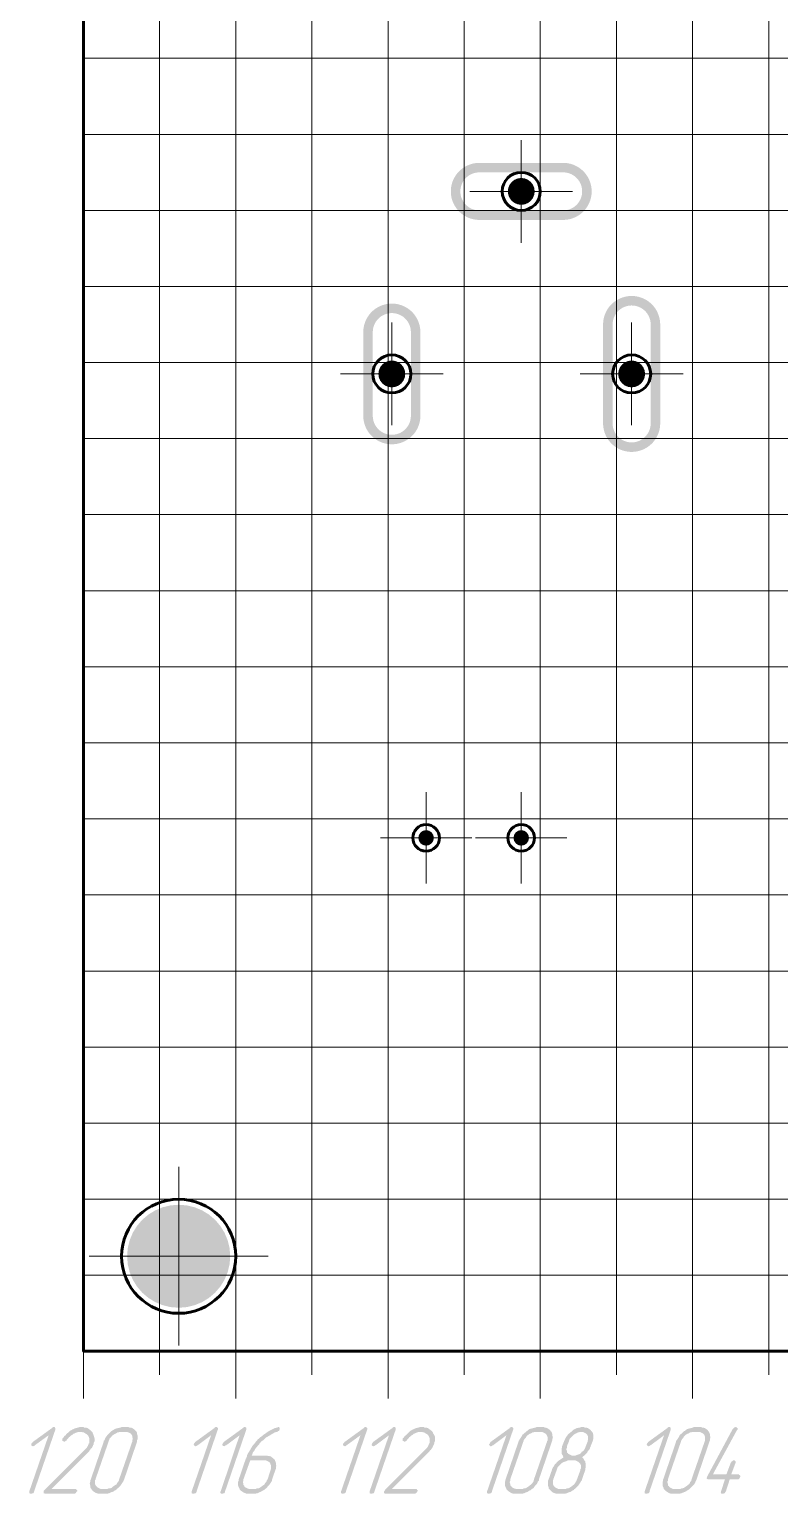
# Model space of a CAD drawing. Extents: x 260 to 1101, y 70 to 664.
# Drawn here: x 767.3 to 806.7, y 394.7 to 471.7 of the extents above; entities that cross this region are included whole.
import ezdxf

# ---------------------------------------------------------------- set-up
doc = ezdxf.new("R2010")
doc.units = 0
doc.header["$MEASUREMENT"] = 0
doc.layers.add('PDF _Геометрия', color=7, linetype='CONTINUOUS')
doc.layers.add('PDF _Сплошная заливка', color=7, linetype='CONTINUOUS')

msp = doc.modelspace()

# ---------------------------------------------------------------- hatches: boundary and pattern name
at = {"layer": 'PDF _Сплошная заливка', "transparency": 33554559}
for points in [[(790.96, 464.651), (790.882, 464.649), (790.803, 464.643), (790.725, 464.632), (790.648, 464.618), (790.572, 464.6), (790.496, 464.577), (790.422, 464.551), (790.35, 464.521), (790.279, 464.487), (790.21, 464.45), (790.143, 464.409), (790.078, 464.364), (790.016, 464.316), (789.956, 464.265), (789.899, 464.211), (789.845, 464.154), (789.794, 464.095), (789.746, 464.032), (789.702, 463.968), (789.661, 463.901), (789.623, 463.832), (789.59, 463.761), (789.559, 463.688), (789.533, 463.614), (789.511, 463.539), (789.492, 463.463), (789.478, 463.385), (789.468, 463.308), (789.462, 463.229), (789.46, 463.151), (789.462, 463.072), (789.468, 462.994), (789.478, 462.916), (789.492, 462.839), (789.511, 462.762), (789.533, 462.687), (789.559, 462.613), (789.59, 462.541), (789.623, 462.47), (789.661, 462.401), (789.702, 462.334), (789.746, 462.269), (789.794, 462.207), (789.845, 462.147), (789.899, 462.09), (789.956, 462.036), (790.016, 461.985), (790.078, 461.937), (790.143, 461.893), (790.21, 461.852), (790.279, 461.814), (790.35, 461.78), (790.422, 461.75), (790.496, 461.724), (790.572, 461.702), (790.648, 461.683), (790.725, 461.669), (790.803, 461.659), (790.882, 461.653), (790.96, 461.651), (793.16, 461.651), (793.16, 462.151), (790.96, 462.151), (790.908, 462.152), (790.855, 462.156), (790.804, 462.163), (790.752, 462.173), (790.701, 462.185), (790.651, 462.2), (790.602, 462.217), (790.553, 462.237), (790.506, 462.26), (790.46, 462.285), (790.415, 462.312), (790.372, 462.342), (790.331, 462.374), (790.291, 462.408), (790.253, 462.444), (790.217, 462.481), (790.183, 462.521), (790.151, 462.563), (790.121, 462.606), (790.094, 462.651), (790.069, 462.697), (790.046, 462.744), (790.026, 462.792), (790.009, 462.842), (789.994, 462.892), (789.982, 462.943), (789.972, 462.994), (789.965, 463.046), (789.961, 463.098), (789.96, 463.151), (789.961, 463.203), (789.965, 463.255), (789.972, 463.307), (789.982, 463.359), (789.994, 463.41), (790.009, 463.46), (790.026, 463.509), (790.046, 463.557), (790.069, 463.605), (790.094, 463.651), (790.121, 463.695), (790.151, 463.739), (790.183, 463.78), (790.217, 463.82), (790.253, 463.858), (790.291, 463.894), (790.331, 463.928), (790.372, 463.96), (790.415, 463.989), (790.46, 464.017), (790.506, 464.042), (790.553, 464.064), (790.602, 464.084), (790.651, 464.102), (790.701, 464.117), (790.752, 464.129), (790.804, 464.138), (790.855, 464.145), (790.908, 464.149), (790.96, 464.151), (793.16, 464.151), (793.16, 464.651)], [(796.859, 463.229), (796.853, 463.308), (796.843, 463.385), (796.828, 463.463), (796.81, 463.539), (796.788, 463.614), (796.761, 463.688), (796.731, 463.761), (796.698, 463.832), (796.66, 463.901), (796.619, 463.968), (796.575, 464.032), (796.527, 464.095), (796.476, 464.154), (796.422, 464.211), (796.365, 464.265), (796.305, 464.316), (796.243, 464.364), (796.178, 464.409), (796.111, 464.45), (796.042, 464.487), (795.971, 464.521), (795.898, 464.551), (795.825, 464.577), (795.749, 464.6), (795.673, 464.618), (795.596, 464.632), (795.518, 464.643), (795.439, 464.649), (795.361, 464.651), (793.16, 464.651), (793.16, 464.151), (795.361, 464.151), (795.413, 464.149), (795.465, 464.145), (795.517, 464.138), (795.569, 464.129), (795.62, 464.117), (795.67, 464.102), (795.719, 464.084), (795.768, 464.064), (795.815, 464.042), (795.861, 464.017), (795.906, 463.989), (795.949, 463.96), (795.99, 463.928), (796.03, 463.894), (796.068, 463.858), (796.104, 463.82), (796.138, 463.78), (796.17, 463.739), (796.2, 463.695), (796.227, 463.651), (796.252, 463.605), (796.274, 463.557), (796.295, 463.509), (796.312, 463.46), (796.327, 463.41), (796.339, 463.359), (796.349, 463.307), (796.355, 463.255), (796.36, 463.203), (796.361, 463.151), (796.36, 463.098), (796.355, 463.046), (796.349, 462.994), (796.339, 462.943), (796.327, 462.892), (796.312, 462.842), (796.295, 462.792), (796.274, 462.744), (796.252, 462.697), (796.227, 462.651), (796.2, 462.606), (796.17, 462.563), (796.138, 462.521), (796.104, 462.481), (796.068, 462.444), (796.03, 462.408), (795.99, 462.374), (795.949, 462.342), (795.906, 462.312), (795.861, 462.285), (795.815, 462.26), (795.768, 462.237), (795.719, 462.217), (795.67, 462.2), (795.62, 462.185), (795.569, 462.173), (795.517, 462.163), (795.465, 462.156), (795.413, 462.152), (795.361, 462.151), (793.16, 462.151), (793.16, 461.651), (795.361, 461.651), (795.439, 461.653), (795.518, 461.659), (795.596, 461.669), (795.673, 461.683), (795.749, 461.702), (795.825, 461.724), (795.898, 461.75), (795.971, 461.78), (796.042, 461.814), (796.111, 461.852), (796.178, 461.893), (796.243, 461.937), (796.305, 461.985), (796.365, 462.036), (796.422, 462.09), (796.476, 462.147), (796.527, 462.207), (796.575, 462.269), (796.619, 462.334), (796.66, 462.401), (796.698, 462.47), (796.731, 462.541), (796.761, 462.613), (796.788, 462.687), (796.81, 462.762), (796.828, 462.839), (796.843, 462.916), (796.853, 462.994), (796.859, 463.072), (796.861, 463.151)], [(793.16, 463.151), (793.16, 462.445), (793.343, 462.469), (793.513, 462.539), (793.66, 462.651), (793.772, 462.798), (793.842, 462.968), (793.867, 463.151)], [(800.46, 456.229), (800.454, 456.308), (800.443, 456.386), (800.429, 456.463), (800.411, 456.539), (800.388, 456.614), (800.362, 456.688), (800.332, 456.761), (800.298, 456.832), (800.261, 456.901), (800.22, 456.968), (800.175, 457.032), (800.127, 457.095), (800.077, 457.154), (800.022, 457.212), (799.965, 457.265), (799.906, 457.316), (799.843, 457.364), (799.779, 457.409), (799.712, 457.45), (799.643, 457.487), (799.572, 457.521), (799.499, 457.551), (799.425, 457.577), (799.35, 457.6), (799.274, 457.618), (799.196, 457.632), (799.118, 457.643), (799.04, 457.649), (798.961, 457.651), (798.883, 457.649), (798.805, 457.643), (798.727, 457.632), (798.65, 457.618), (798.573, 457.6), (798.498, 457.577), (798.424, 457.551), (798.351, 457.521), (798.28, 457.487), (798.211, 457.45), (798.144, 457.409), (798.08, 457.364), (798.017, 457.316), (797.958, 457.265), (797.901, 457.212), (797.847, 457.154), (797.795, 457.095), (797.748, 457.032), (797.703, 456.968), (797.662, 456.901), (797.625, 456.832), (797.591, 456.761), (797.561, 456.688), (797.535, 456.614), (797.512, 456.539), (797.494, 456.463), (797.48, 456.386), (797.47, 456.308), (797.463, 456.229), (797.461, 456.151), (797.461, 453.551), (797.961, 453.551), (797.961, 456.151), (797.963, 456.203), (797.967, 456.255), (797.974, 456.307), (797.983, 456.359), (797.995, 456.41), (798.01, 456.46), (798.028, 456.509), (798.048, 456.557), (798.07, 456.605), (798.095, 456.651), (798.123, 456.695), (798.152, 456.739), (798.184, 456.78), (798.218, 456.82), (798.254, 456.858), (798.292, 456.894), (798.332, 456.928), (798.374, 456.96), (798.417, 456.99), (798.461, 457.017), (798.508, 457.042), (798.555, 457.064), (798.603, 457.084), (798.652, 457.102), (798.703, 457.117), (798.753, 457.129), (798.805, 457.138), (798.857, 457.145), (798.909, 457.149), (798.961, 457.151), (799.014, 457.149), (799.066, 457.145), (799.118, 457.138), (799.17, 457.129), (799.22, 457.117), (799.271, 457.102), (799.32, 457.084), (799.368, 457.064), (799.416, 457.042), (799.461, 457.017), (799.506, 456.99), (799.549, 456.96), (799.591, 456.928), (799.631, 456.894), (799.669, 456.858), (799.705, 456.82), (799.739, 456.78), (799.771, 456.739), (799.8, 456.695), (799.828, 456.651), (799.853, 456.605), (799.875, 456.557), (799.895, 456.509), (799.913, 456.46), (799.928, 456.41), (799.94, 456.359), (799.949, 456.307), (799.956, 456.255), (799.96, 456.203), (799.962, 456.151), (799.962, 453.551), (800.462, 453.551), (800.462, 456.151)], [(787.857, 455.829), (787.851, 455.908), (787.841, 455.985), (787.827, 456.063), (787.808, 456.139), (787.786, 456.214), (787.76, 456.288), (787.73, 456.361), (787.696, 456.432), (787.659, 456.501), (787.617, 456.568), (787.573, 456.632), (787.525, 456.695), (787.474, 456.754), (787.42, 456.812), (787.363, 456.866), (787.303, 456.916), (787.241, 456.964), (787.176, 457.009), (787.109, 457.05), (787.04, 457.087), (786.97, 457.121), (786.897, 457.151), (786.823, 457.177), (786.747, 457.2), (786.671, 457.218), (786.594, 457.232), (786.516, 457.243), (786.438, 457.249), (786.359, 457.251), (786.281, 457.249), (786.202, 457.243), (786.125, 457.232), (786.047, 457.218), (785.971, 457.2), (785.896, 457.177), (785.821, 457.151), (785.749, 457.121), (785.678, 457.087), (785.609, 457.05), (785.542, 457.009), (785.477, 456.964), (785.415, 456.916), (785.355, 456.866), (785.298, 456.812), (785.244, 456.754), (785.193, 456.695), (785.145, 456.632), (785.101, 456.568), (785.06, 456.501), (785.022, 456.432), (784.989, 456.361), (784.958, 456.288), (784.932, 456.214), (784.91, 456.139), (784.892, 456.063), (784.877, 455.985), (784.867, 455.908), (784.861, 455.829), (784.859, 455.751), (784.859, 453.551), (785.359, 453.551), (785.359, 455.751), (785.36, 455.803), (785.364, 455.855), (785.371, 455.907), (785.381, 455.959), (785.393, 456.01), (785.408, 456.06), (785.425, 456.109), (785.445, 456.157), (785.468, 456.205), (785.493, 456.251), (785.52, 456.295), (785.55, 456.339), (785.582, 456.38), (785.616, 456.42), (785.652, 456.458), (785.69, 456.494), (785.73, 456.528), (785.771, 456.56), (785.814, 456.59), (785.859, 456.617), (785.905, 456.642), (785.952, 456.664), (786.001, 456.684), (786.05, 456.702), (786.1, 456.717), (786.151, 456.729), (786.203, 456.738), (786.255, 456.745), (786.307, 456.749), (786.359, 456.751), (786.412, 456.749), (786.464, 456.745), (786.516, 456.738), (786.567, 456.729), (786.618, 456.717), (786.668, 456.702), (786.718, 456.684), (786.766, 456.664), (786.813, 456.642), (786.859, 456.617), (786.904, 456.59), (786.947, 456.56), (786.989, 456.528), (787.028, 456.494), (787.066, 456.458), (787.102, 456.42), (787.136, 456.38), (787.168, 456.339), (787.198, 456.295), (787.225, 456.251), (787.25, 456.205), (787.273, 456.157), (787.293, 456.109), (787.31, 456.06), (787.325, 456.01), (787.338, 455.959), (787.347, 455.907), (787.354, 455.855), (787.358, 455.803), (787.359, 455.751), (787.359, 453.551), (787.859, 453.551), (787.859, 455.751)], [(787.359, 453.551), (787.359, 451.351), (787.358, 451.298), (787.354, 451.246), (787.347, 451.194), (787.338, 451.143), (787.325, 451.092), (787.31, 451.042), (787.293, 450.992), (787.273, 450.944), (787.25, 450.897), (787.225, 450.851), (787.198, 450.806), (787.168, 450.763), (787.136, 450.721), (787.102, 450.682), (787.066, 450.644), (787.028, 450.608), (786.989, 450.573), (786.947, 450.542), (786.904, 450.512), (786.859, 450.485), (786.813, 450.46), (786.766, 450.437), (786.718, 450.417), (786.668, 450.4), (786.618, 450.385), (786.567, 450.373), (786.516, 450.363), (786.464, 450.356), (786.412, 450.352), (786.359, 450.351), (786.307, 450.352), (786.255, 450.356), (786.203, 450.363), (786.151, 450.373), (786.1, 450.385), (786.05, 450.4), (786.001, 450.417), (785.952, 450.437), (785.905, 450.46), (785.859, 450.485), (785.814, 450.512), (785.771, 450.542), (785.73, 450.573), (785.69, 450.608), (785.652, 450.644), (785.616, 450.682), (785.582, 450.721), (785.55, 450.763), (785.52, 450.806), (785.493, 450.851), (785.468, 450.897), (785.445, 450.944), (785.425, 450.992), (785.408, 451.042), (785.393, 451.092), (785.381, 451.143), (785.371, 451.194), (785.364, 451.246), (785.36, 451.298), (785.359, 451.351), (785.359, 453.551), (784.859, 453.551), (784.859, 451.351), (784.861, 451.272), (784.867, 451.194), (784.877, 451.116), (784.892, 451.039), (784.91, 450.963), (784.932, 450.887), (784.958, 450.813), (784.989, 450.741), (785.022, 450.67), (785.06, 450.601), (785.101, 450.534), (785.145, 450.469), (785.193, 450.407), (785.244, 450.347), (785.298, 450.29), (785.355, 450.236), (785.415, 450.185), (785.477, 450.137), (785.542, 450.093), (785.609, 450.052), (785.678, 450.014), (785.749, 449.98), (785.821, 449.95), (785.896, 449.924), (785.971, 449.902), (786.047, 449.884), (786.125, 449.869), (786.202, 449.859), (786.281, 449.853), (786.359, 449.851), (786.438, 449.853), (786.516, 449.859), (786.594, 449.869), (786.671, 449.884), (786.747, 449.902), (786.823, 449.924), (786.897, 449.95), (786.97, 449.98), (787.04, 450.014), (787.109, 450.052), (787.176, 450.093), (787.241, 450.137), (787.303, 450.185), (787.363, 450.236), (787.42, 450.29), (787.474, 450.347), (787.525, 450.407), (787.573, 450.469), (787.617, 450.534), (787.659, 450.601), (787.696, 450.67), (787.73, 450.741), (787.76, 450.813), (787.786, 450.887), (787.808, 450.963), (787.827, 451.039), (787.841, 451.116), (787.851, 451.194), (787.857, 451.272), (787.859, 451.351), (787.859, 453.551)], [(786.359, 453.551), (786.359, 452.845), (786.542, 452.869), (786.712, 452.939), (786.858, 453.052), (786.971, 453.198), (787.041, 453.368), (787.065, 453.551)], [(799.962, 453.551), (799.962, 450.951), (799.96, 450.898), (799.956, 450.846), (799.949, 450.794), (799.94, 450.743), (799.928, 450.692), (799.913, 450.642), (799.895, 450.592), (799.875, 450.544), (799.853, 450.497), (799.828, 450.451), (799.8, 450.406), (799.771, 450.363), (799.739, 450.322), (799.705, 450.282), (799.669, 450.244), (799.631, 450.208), (799.591, 450.174), (799.549, 450.142), (799.506, 450.112), (799.461, 450.085), (799.416, 450.06), (799.368, 450.037), (799.32, 450.017), (799.271, 450), (799.22, 449.985), (799.17, 449.973), (799.118, 449.963), (799.066, 449.956), (799.014, 449.952), (798.961, 449.951), (798.909, 449.952), (798.857, 449.956), (798.805, 449.963), (798.753, 449.973), (798.703, 449.985), (798.652, 450), (798.603, 450.017), (798.555, 450.037), (798.508, 450.06), (798.461, 450.085), (798.417, 450.112), (798.374, 450.142), (798.332, 450.174), (798.292, 450.208), (798.254, 450.244), (798.218, 450.282), (798.184, 450.322), (798.152, 450.363), (798.123, 450.406), (798.095, 450.451), (798.07, 450.497), (798.048, 450.544), (798.028, 450.592), (798.01, 450.642), (797.995, 450.692), (797.983, 450.743), (797.974, 450.794), (797.967, 450.846), (797.963, 450.898), (797.961, 450.951), (797.961, 453.551), (797.461, 453.551), (797.461, 450.951), (797.463, 450.872), (797.47, 450.794), (797.48, 450.716), (797.494, 450.639), (797.512, 450.563), (797.535, 450.487), (797.561, 450.413), (797.591, 450.341), (797.625, 450.27), (797.662, 450.201), (797.703, 450.134), (797.748, 450.069), (797.795, 450.007), (797.847, 449.947), (797.901, 449.89), (797.958, 449.836), (798.017, 449.785), (798.08, 449.737), (798.144, 449.693), (798.211, 449.652), (798.28, 449.614), (798.351, 449.58), (798.424, 449.55), (798.498, 449.524), (798.573, 449.502), (798.65, 449.484), (798.727, 449.469), (798.805, 449.459), (798.883, 449.453), (798.961, 449.451), (799.04, 449.453), (799.118, 449.459), (799.196, 449.469), (799.274, 449.484), (799.35, 449.502), (799.425, 449.524), (799.499, 449.55), (799.572, 449.58), (799.643, 449.614), (799.712, 449.652), (799.779, 449.693), (799.843, 449.737), (799.906, 449.785), (799.965, 449.836), (800.022, 449.89), (800.077, 449.947), (800.127, 450.007), (800.175, 450.069), (800.22, 450.134), (800.261, 450.201), (800.298, 450.27), (800.332, 450.341), (800.362, 450.413), (800.388, 450.487), (800.411, 450.563), (800.429, 450.639), (800.443, 450.716), (800.454, 450.794), (800.46, 450.872), (800.462, 450.951), (800.462, 453.551)], [(798.961, 453.551), (798.961, 452.845), (799.144, 452.869), (799.315, 452.939), (799.461, 453.052), (799.573, 453.198), (799.644, 453.368), (799.668, 453.551)], [(788.159, 429.151), (788.159, 429.559), (788.003, 429.528), (787.871, 429.439), (787.783, 429.307), (787.751, 429.151)], [(793.16, 429.151), (793.16, 429.559), (793.004, 429.528), (792.872, 429.439), (792.784, 429.307), (792.752, 429.151)], [(775.157, 407.151), (772.448, 407.151), (772.481, 406.727), (772.581, 406.314), (772.743, 405.921), (772.966, 405.559), (773.241, 405.236), (773.565, 404.96), (773.927, 404.738), (774.32, 404.575), (774.733, 404.476), (775.157, 404.442)], [(768.629, 398.168), (768.654, 398.142), (768.654, 398.117), (768.68, 398.117), (768.68, 398.117), (768.68, 398.066), (768.68, 398.041), (767.562, 394.79), (767.562, 394.764), (767.562, 394.764), (767.537, 394.713), (767.511, 394.688), (767.486, 394.688), (767.46, 394.688), (767.435, 394.663), (767.384, 394.663), (767.384, 394.663), (767.384, 394.663), (767.359, 394.663), (767.333, 394.688), (767.308, 394.688), (767.308, 394.713), (767.308, 394.739), (767.308, 394.764), (767.308, 394.79), (768.324, 397.736), (767.587, 397.203), (767.587, 397.203), (767.562, 397.177), (767.537, 397.177), (767.511, 397.152), (767.486, 397.152), (767.486, 397.177), (767.435, 397.177), (767.435, 397.203), (767.41, 397.203), (767.41, 397.228), (767.41, 397.253), (767.41, 397.279), (767.41, 397.304), (767.435, 397.304), (767.46, 397.33), (767.486, 397.38), (768.502, 398.117), (768.502, 398.142), (768.527, 398.142), (768.553, 398.168), (768.578, 398.168), (768.604, 398.168)], [(770.103, 398.168), (770.153, 398.168), (770.179, 398.142), (770.255, 398.142), (770.357, 398.117), (770.433, 398.066), (770.534, 397.99), (770.56, 397.965), (770.611, 397.914), (770.611, 397.914), (770.611, 397.914), (770.636, 397.888), (770.636, 397.863), (770.661, 397.812), (770.687, 397.736), (770.712, 397.66), (770.738, 397.558), (770.738, 397.482), (770.738, 397.431), (770.712, 397.38), (770.687, 397.304), (770.687, 397.304), (770.687, 397.279), (770.687, 397.253), (770.661, 397.228), (770.661, 397.203), (770.636, 397.152), (770.585, 397.05), (770.56, 397.05), (770.56, 397.05), (770.534, 397.025), (770.509, 396.974), (770.484, 396.949), (770.458, 396.898), (770.407, 396.847), (770.357, 396.796), (768.477, 394.917), (769.747, 394.917), (769.747, 394.917), (769.772, 394.891), (769.798, 394.866), (769.798, 394.866), (769.823, 394.84), (769.823, 394.815), (769.823, 394.79), (769.798, 394.79), (769.798, 394.764), (769.772, 394.739), (769.747, 394.688), (769.747, 394.688), (769.721, 394.688), (769.696, 394.663), (769.645, 394.663), (768.146, 394.663), (768.121, 394.663), (768.096, 394.688), (768.07, 394.688), (768.07, 394.713), (768.07, 394.739), (768.07, 394.764), (768.07, 394.79), (768.07, 394.79), (768.07, 394.815), (768.121, 394.866), (770.204, 396.949), (770.28, 397.025), (770.357, 397.126), (770.357, 397.126), (770.357, 397.126), (770.357, 397.152), (770.382, 397.177), (770.407, 397.228), (770.433, 397.304), (770.433, 397.304), (770.458, 397.304), (770.458, 397.355), (770.458, 397.406), (770.458, 397.457), (770.458, 397.507), (770.458, 397.584), (770.433, 397.66), (770.407, 397.711), (770.382, 397.736), (770.382, 397.736), (770.357, 397.761), (770.357, 397.761), (770.331, 397.787), (770.28, 397.812), (770.204, 397.863), (770.204, 397.863), (770.204, 397.863), (770.179, 397.888), (770.153, 397.888), (770.103, 397.888), (770.077, 397.914), (769.976, 397.914), (769.95, 397.914), (769.925, 397.914), (769.874, 397.914), (769.823, 397.888), (769.747, 397.863), (769.696, 397.838), (769.62, 397.812), (769.62, 397.812), (769.594, 397.787), (769.569, 397.761), (769.518, 397.736), (769.467, 397.685), (769.391, 397.634), (769.34, 397.558), (769.264, 397.482), (769.264, 397.482), (769.264, 397.457), (769.239, 397.457), (769.213, 397.431), (769.213, 397.431), (769.188, 397.406), (769.163, 397.406), (769.137, 397.406), (769.112, 397.406), (769.112, 397.406), (769.086, 397.431), (769.061, 397.431), (769.036, 397.431), (769.036, 397.457), (769.036, 397.482), (769.036, 397.533), (769.061, 397.584), (769.061, 397.584), (769.086, 397.584), (769.086, 397.609), (769.112, 397.609), (769.137, 397.685), (769.213, 397.736), (769.264, 397.812), (769.366, 397.888), (769.442, 397.965), (769.544, 398.015), (769.544, 398.015), (769.569, 398.041), (769.594, 398.041), (769.645, 398.066), (769.696, 398.092), (769.772, 398.117), (769.874, 398.142), (769.95, 398.168), (770.052, 398.168), (770.077, 398.168)], [(777.165, 398.168), (777.19, 398.142), (777.216, 398.117), (777.216, 398.117), (777.216, 398.117), (777.216, 398.066), (777.216, 398.041), (776.098, 394.79), (776.098, 394.764), (776.098, 394.764), (776.073, 394.713), (776.047, 394.688), (776.022, 394.688), (775.996, 394.688), (775.971, 394.663), (775.946, 394.663), (775.92, 394.663), (775.92, 394.663), (775.895, 394.663), (775.869, 394.688), (775.844, 394.688), (775.844, 394.713), (775.844, 394.739), (775.844, 394.764), (775.844, 394.79), (776.86, 397.736), (776.149, 397.203), (776.123, 397.203), (776.098, 397.177), (776.073, 397.177), (776.047, 397.152), (776.022, 397.152), (776.022, 397.177), (775.996, 397.177), (775.971, 397.203), (775.971, 397.203), (775.946, 397.228), (775.946, 397.253), (775.971, 397.279), (775.971, 397.304), (775.971, 397.304), (775.996, 397.33), (776.022, 397.38), (777.038, 398.117), (777.038, 398.142), (777.063, 398.142), (777.089, 398.168), (777.114, 398.168), (777.14, 398.168)], [(778.664, 398.168), (778.689, 398.142), (778.715, 398.117), (778.715, 398.117), (778.715, 398.117), (778.715, 398.066), (778.715, 398.041), (777.597, 394.79), (777.597, 394.764), (777.597, 394.764), (777.571, 394.713), (777.546, 394.688), (777.521, 394.688), (777.521, 394.688), (777.47, 394.663), (777.445, 394.663), (777.419, 394.663), (777.419, 394.663), (777.394, 394.663), (777.368, 394.688), (777.368, 394.688), (777.343, 394.713), (777.343, 394.739), (777.343, 394.764), (777.368, 394.79), (778.359, 397.736), (777.648, 397.203), (777.622, 397.203), (777.597, 397.177), (777.571, 397.177), (777.546, 397.152), (777.546, 397.152), (777.521, 397.177), (777.495, 397.177), (777.47, 397.203), (777.47, 397.203), (777.445, 397.228), (777.445, 397.253), (777.47, 397.279), (777.47, 397.304), (777.47, 397.304), (777.495, 397.33), (777.521, 397.38), (778.537, 398.117), (778.537, 398.142), (778.562, 398.142), (778.588, 398.168), (778.639, 398.168), (778.639, 398.168)], [(785.015, 398.168), (785.04, 398.142), (785.04, 398.117), (785.066, 398.117), (785.066, 398.117), (785.066, 398.066), (785.066, 398.041), (783.948, 394.79), (783.948, 394.764), (783.948, 394.764), (783.923, 394.713), (783.897, 394.688), (783.872, 394.688), (783.847, 394.688), (783.821, 394.663), (783.77, 394.663), (783.77, 394.663), (783.77, 394.663), (783.745, 394.663), (783.719, 394.688), (783.694, 394.688), (783.694, 394.713), (783.694, 394.739), (783.694, 394.764), (783.694, 394.79), (784.71, 397.736), (783.974, 397.203), (783.974, 397.203), (783.948, 397.177), (783.923, 397.177), (783.897, 397.152), (783.872, 397.152), (783.872, 397.177), (783.821, 397.177), (783.821, 397.203), (783.796, 397.203), (783.796, 397.228), (783.796, 397.253), (783.796, 397.279), (783.796, 397.304), (783.821, 397.304), (783.847, 397.33), (783.872, 397.38), (784.888, 398.117), (784.888, 398.142), (784.913, 398.142), (784.939, 398.168), (784.964, 398.168), (784.99, 398.168)], [(786.514, 398.168), (786.539, 398.142), (786.565, 398.117), (786.565, 398.117), (786.565, 398.117), (786.565, 398.066), (786.565, 398.041), (785.447, 394.79), (785.447, 394.764), (785.447, 394.764), (785.422, 394.713), (785.396, 394.688), (785.371, 394.688), (785.345, 394.688), (785.32, 394.663), (785.295, 394.663), (785.269, 394.663), (785.269, 394.663), (785.244, 394.663), (785.218, 394.688), (785.193, 394.688), (785.193, 394.713), (785.193, 394.739), (785.193, 394.764), (785.193, 394.79), (786.209, 397.736), (785.498, 397.203), (785.472, 397.203), (785.447, 397.177), (785.422, 397.177), (785.396, 397.152), (785.371, 397.152), (785.371, 397.177), (785.345, 397.177), (785.32, 397.203), (785.32, 397.203), (785.295, 397.228), (785.295, 397.253), (785.32, 397.279), (785.32, 397.304), (785.32, 397.304), (785.345, 397.33), (785.371, 397.38), (786.387, 398.117), (786.387, 398.142), (786.412, 398.142), (786.438, 398.168), (786.463, 398.168), (786.489, 398.168)], [(787.987, 398.168), (788.038, 398.168), (788.064, 398.142), (788.14, 398.142), (788.242, 398.117), (788.318, 398.066), (788.419, 397.99), (788.47, 397.965), (788.496, 397.914), (788.496, 397.914), (788.496, 397.914), (788.521, 397.888), (788.521, 397.863), (788.546, 397.812), (788.597, 397.736), (788.623, 397.66), (788.623, 397.558), (788.623, 397.482), (788.623, 397.431), (788.597, 397.38), (788.597, 397.304), (788.597, 397.304), (788.572, 397.279), (788.572, 397.253), (788.546, 397.228), (788.546, 397.203), (788.521, 397.152), (788.47, 397.05), (788.47, 397.05), (788.445, 397.05), (788.445, 397.025), (788.419, 396.974), (788.368, 396.949), (788.343, 396.898), (788.292, 396.847), (788.242, 396.796), (786.362, 394.917), (787.632, 394.917), (787.657, 394.917), (787.683, 394.891), (787.683, 394.866), (787.708, 394.866), (787.708, 394.84), (787.708, 394.815), (787.708, 394.79), (787.708, 394.79), (787.683, 394.764), (787.683, 394.739), (787.632, 394.688), (787.632, 394.688), (787.606, 394.688), (787.581, 394.663), (787.53, 394.663), (786.031, 394.663), (786.006, 394.663), (785.981, 394.688), (785.955, 394.688), (785.955, 394.713), (785.955, 394.739), (785.955, 394.764), (785.955, 394.79), (785.955, 394.79), (785.981, 394.815), (786.006, 394.866), (788.089, 396.949), (788.165, 397.025), (788.242, 397.126), (788.242, 397.126), (788.242, 397.126), (788.267, 397.152), (788.267, 397.177), (788.292, 397.228), (788.318, 397.304), (788.318, 397.304), (788.343, 397.304), (788.343, 397.355), (788.343, 397.406), (788.343, 397.457), (788.343, 397.507), (788.343, 397.584), (788.318, 397.66), (788.292, 397.711), (788.267, 397.736), (788.267, 397.736), (788.267, 397.761), (788.242, 397.761), (788.216, 397.787), (788.165, 397.812), (788.089, 397.863), (788.089, 397.863), (788.089, 397.863), (788.064, 397.888), (788.038, 397.888), (787.987, 397.888), (787.962, 397.914), (787.86, 397.914), (787.835, 397.914), (787.81, 397.914), (787.759, 397.914), (787.708, 397.888), (787.632, 397.863), (787.581, 397.838), (787.505, 397.812), (787.505, 397.812), (787.479, 397.787), (787.454, 397.761), (787.403, 397.736), (787.352, 397.685), (787.276, 397.634), (787.225, 397.558), (787.149, 397.482), (787.149, 397.482), (787.149, 397.457), (787.124, 397.457), (787.098, 397.431), (787.098, 397.431), (787.073, 397.406), (787.047, 397.406), (787.022, 397.406), (787.022, 397.406), (786.997, 397.406), (786.971, 397.431), (786.946, 397.431), (786.92, 397.431), (786.92, 397.457), (786.92, 397.482), (786.92, 397.533), (786.946, 397.584), (786.946, 397.584), (786.971, 397.584), (786.971, 397.609), (786.997, 397.609), (787.022, 397.685), (787.098, 397.736), (787.174, 397.812), (787.251, 397.888), (787.327, 397.965), (787.429, 398.015), (787.429, 398.015), (787.454, 398.041), (787.479, 398.041), (787.53, 398.066), (787.581, 398.092), (787.657, 398.117), (787.759, 398.142), (787.835, 398.168), (787.937, 398.168)], [(792.687, 398.168), (792.713, 398.142), (792.738, 398.117), (792.738, 398.117), (792.738, 398.117), (792.738, 398.066), (792.738, 398.041), (791.62, 394.79), (791.62, 394.764), (791.62, 394.764), (791.595, 394.713), (791.57, 394.688), (791.544, 394.688), (791.519, 394.688), (791.493, 394.663), (791.468, 394.663), (791.442, 394.663), (791.442, 394.663), (791.417, 394.663), (791.392, 394.688), (791.366, 394.688), (791.366, 394.713), (791.366, 394.739), (791.366, 394.764), (791.366, 394.79), (792.382, 397.736), (791.671, 397.203), (791.646, 397.203), (791.62, 397.177), (791.595, 397.177), (791.57, 397.152), (791.544, 397.152), (791.544, 397.177), (791.519, 397.177), (791.493, 397.203), (791.493, 397.203), (791.468, 397.228), (791.468, 397.253), (791.493, 397.279), (791.493, 397.304), (791.493, 397.304), (791.519, 397.33), (791.544, 397.38), (792.56, 398.117), (792.56, 398.142), (792.586, 398.142), (792.611, 398.168), (792.637, 398.168), (792.662, 398.168)], [(800.969, 398.168), (800.995, 398.142), (801.02, 398.117), (801.02, 398.117), (801.02, 398.117), (801.02, 398.066), (801.02, 398.041), (799.902, 394.79), (799.902, 394.764), (799.902, 394.764), (799.877, 394.713), (799.852, 394.688), (799.826, 394.688), (799.801, 394.688), (799.775, 394.663), (799.724, 394.663), (799.724, 394.663), (799.724, 394.663), (799.699, 394.663), (799.674, 394.688), (799.648, 394.688), (799.648, 394.713), (799.648, 394.739), (799.648, 394.764), (799.648, 394.79), (800.664, 397.736), (799.953, 397.203), (799.928, 397.203), (799.902, 397.177), (799.877, 397.177), (799.852, 397.152), (799.826, 397.152), (799.826, 397.177), (799.801, 397.177), (799.775, 397.203), (799.775, 397.203), (799.75, 397.228), (799.75, 397.253), (799.775, 397.279), (799.775, 397.304), (799.775, 397.304), (799.801, 397.33), (799.826, 397.38), (800.842, 398.117), (800.842, 398.142), (800.868, 398.142), (800.893, 398.168), (800.918, 398.168), (800.944, 398.168)], [(804.45, 398.168), (804.475, 398.142), (804.501, 398.117), (804.501, 398.117), (804.526, 398.117), (804.526, 398.066), (804.526, 398.041), (804.501, 398.015), (803.23, 395.679), (803.942, 395.679), (804.17, 396.288), (804.17, 396.288), (804.196, 396.314), (804.196, 396.339), (804.221, 396.364), (804.247, 396.364), (804.272, 396.39), (804.297, 396.415), (804.348, 396.415), (804.348, 396.415), (804.373, 396.415), (804.399, 396.39), (804.399, 396.39), (804.424, 396.364), (804.424, 396.364), (804.424, 396.339), (804.424, 396.288), (804.196, 395.679), (804.602, 395.679), (804.602, 395.653), (804.628, 395.653), (804.653, 395.628), (804.653, 395.628), (804.678, 395.602), (804.678, 395.577), (804.678, 395.552), (804.653, 395.526), (804.653, 395.526), (804.628, 395.475), (804.602, 395.45), (804.602, 395.45), (804.577, 395.425), (804.551, 395.425), (804.501, 395.425), (804.119, 395.425), (803.916, 394.79), (803.916, 394.764), (803.891, 394.764), (803.865, 394.713), (803.84, 394.688), (803.84, 394.688), (803.815, 394.688), (803.789, 394.663), (803.738, 394.663), (803.738, 394.663), (803.713, 394.663), (803.688, 394.663), (803.662, 394.688), (803.662, 394.688), (803.662, 394.713), (803.637, 394.739), (803.662, 394.764), (803.662, 394.79), (803.865, 395.425), (802.976, 395.425), (802.976, 395.425), (802.951, 395.425), (802.925, 395.45), (802.9, 395.45), (802.9, 395.475), (802.9, 395.501), (802.925, 395.526), (802.925, 395.552), (804.272, 398.066), (804.272, 398.066), (804.297, 398.092), (804.323, 398.117), (804.348, 398.142), (804.424, 398.168)]]:
    msp.add_hatch(color=256, dxfattribs=at).paths.add_polyline_path(points)
at = {"layer": 'PDF _Сплошная заливка', "true_color": 0xffffff, "transparency": 33554559}
for points in [[(793.16, 463.857), (792.978, 463.833), (792.807, 463.762), (792.661, 463.65), (792.549, 463.504), (792.478, 463.333), (792.454, 463.151), (793.16, 463.151)], [(793.867, 463.151), (793.842, 463.333), (793.772, 463.504), (793.66, 463.65), (793.513, 463.762), (793.343, 463.833), (793.16, 463.857), (793.16, 463.151)], [(792.454, 463.151), (792.478, 462.968), (792.549, 462.798), (792.661, 462.651), (792.807, 462.539), (792.978, 462.469), (793.16, 462.445), (793.16, 463.151)], [(786.359, 454.257), (786.176, 454.233), (786.006, 454.162), (785.86, 454.05), (785.747, 453.904), (785.677, 453.734), (785.653, 453.551), (786.359, 453.551)], [(787.065, 453.551), (787.041, 453.734), (786.971, 453.904), (786.858, 454.05), (786.712, 454.162), (786.542, 454.233), (786.359, 454.257), (786.359, 453.551)], [(798.961, 454.257), (798.779, 454.233), (798.608, 454.162), (798.462, 454.05), (798.35, 453.904), (798.279, 453.734), (798.255, 453.551), (798.961, 453.551)], [(799.668, 453.551), (799.644, 453.734), (799.573, 453.904), (799.461, 454.05), (799.315, 454.162), (799.144, 454.233), (798.961, 454.257), (798.961, 453.551)], [(785.653, 453.551), (785.677, 453.368), (785.747, 453.198), (785.86, 453.052), (786.006, 452.939), (786.176, 452.869), (786.359, 452.845), (786.359, 453.551)], [(798.255, 453.551), (798.279, 453.368), (798.35, 453.198), (798.462, 453.052), (798.608, 452.939), (798.779, 452.869), (798.961, 452.845), (798.961, 453.551)], [(787.751, 429.151), (787.783, 428.995), (787.871, 428.862), (788.003, 428.774), (788.159, 428.743), (788.159, 429.151)], [(788.567, 429.151), (788.536, 429.307), (788.448, 429.439), (788.316, 429.528), (788.159, 429.559), (788.159, 429.151)], [(788.159, 428.743), (788.316, 428.774), (788.448, 428.862), (788.536, 428.995), (788.567, 429.151), (788.159, 429.151)], [(792.752, 429.151), (792.784, 428.995), (792.872, 428.862), (793.004, 428.774), (793.16, 428.743), (793.16, 429.151)], [(793.568, 429.151), (793.537, 429.307), (793.449, 429.439), (793.317, 429.528), (793.16, 429.559), (793.16, 429.151)], [(793.16, 428.743), (793.317, 428.774), (793.449, 428.862), (793.537, 428.995), (793.568, 429.151), (793.16, 429.151)], [(775.157, 409.859), (774.733, 409.826), (774.32, 409.727), (773.927, 409.564), (773.565, 409.342), (773.241, 409.066), (772.966, 408.743), (772.743, 408.38), (772.581, 407.988), (772.481, 407.574), (772.448, 407.151), (775.157, 407.151)], [(777.866, 407.151), (777.833, 407.574), (777.733, 407.988), (777.571, 408.38), (777.348, 408.743), (777.073, 409.066), (776.749, 409.342), (776.387, 409.564), (775.994, 409.727), (775.581, 409.826), (775.157, 409.859), (775.157, 407.151)], [(775.157, 404.442), (775.581, 404.476), (775.994, 404.575), (776.387, 404.738), (776.749, 404.96), (777.073, 405.236), (777.348, 405.559), (777.571, 405.921), (777.733, 406.314), (777.833, 406.727), (777.866, 407.151), (775.157, 407.151)]]:
    msp.add_hatch(color=7, dxfattribs=at).paths.add_polyline_path(points)
at = {"layer": 'PDF _Сплошная заливка', "transparency": 33554559}
h = msp.add_hatch(color=256, dxfattribs=at)
h.paths.add_polyline_path([(772.389, 397.914), (772.084, 397.914), (772.059, 397.914), (772.008, 397.888), (771.932, 397.888), (771.881, 397.838), (771.805, 397.812), (771.728, 397.761), (771.728, 397.761), (771.703, 397.736), (771.652, 397.711), (771.627, 397.66), (771.576, 397.609), (771.525, 397.558), (771.5, 397.482), (771.474, 397.406), (770.788, 395.425), (770.788, 395.399), (770.763, 395.374), (770.763, 395.348), (770.763, 395.298), (770.763, 395.247), (770.763, 395.171), (770.788, 395.12), (770.814, 395.069), (770.814, 395.069), (770.839, 395.044), (770.865, 395.018), (770.89, 394.993), (770.941, 394.967), (770.992, 394.942), (771.042, 394.917), (771.119, 394.917), (771.398, 394.917), (771.424, 394.917), (771.474, 394.942), (771.551, 394.942), (771.627, 394.967), (771.678, 395.018), (771.754, 395.069), (771.779, 395.069), (771.779, 395.094), (771.83, 395.12), (771.881, 395.145), (771.906, 395.196), (771.957, 395.272), (772.008, 395.323), (772.033, 395.425), (772.719, 397.406), (772.719, 397.431), (772.719, 397.457), (772.719, 397.482), (772.745, 397.533), (772.745, 397.584), (772.719, 397.634), (772.719, 397.711), (772.694, 397.761), (772.668, 397.761), (772.668, 397.787), (772.643, 397.812), (772.618, 397.838), (772.567, 397.863), (772.516, 397.888), (772.44, 397.914)], flags=0)
h.paths.add_polyline_path([(772.516, 398.168), (772.567, 398.142), (772.643, 398.142), (772.719, 398.117), (772.795, 398.066), (772.846, 398.015), (772.922, 397.939), (772.922, 397.939), (772.948, 397.914), (772.973, 397.863), (772.973, 397.787), (772.999, 397.711), (772.999, 397.634), (772.999, 397.533), (772.973, 397.482), (772.973, 397.406), (772.287, 395.399), (772.287, 395.399), (772.287, 395.399), (772.262, 395.374), (772.262, 395.348), (772.237, 395.298), (772.186, 395.221), (772.135, 395.145), (772.084, 395.069), (771.982, 394.967), (771.881, 394.891), (771.881, 394.891), (771.881, 394.866), (771.855, 394.866), (771.83, 394.84), (771.805, 394.84), (771.779, 394.815), (771.703, 394.764), (771.601, 394.739), (771.5, 394.688), (771.398, 394.663), (771.271, 394.663), (770.992, 394.663), (770.966, 394.663), (770.916, 394.663), (770.865, 394.688), (770.788, 394.713), (770.712, 394.764), (770.636, 394.815), (770.585, 394.891), (770.585, 394.891), (770.56, 394.917), (770.534, 394.967), (770.509, 395.018), (770.509, 395.094), (770.484, 395.196), (770.509, 395.298), (770.509, 395.348), (770.534, 395.399), (771.22, 397.406), (771.22, 397.431), (771.22, 397.431), (771.22, 397.457), (771.246, 397.457), (771.271, 397.507), (771.297, 397.584), (771.347, 397.66), (771.424, 397.761), (771.5, 397.838), (771.601, 397.939), (771.601, 397.939), (771.627, 397.939), (771.627, 397.965), (771.652, 397.965), (771.678, 397.99), (771.728, 398.015), (771.805, 398.066), (771.881, 398.092), (771.982, 398.117), (772.11, 398.142), (772.16, 398.168), (772.491, 398.168)], flags=0)
h = msp.add_hatch(color=256, dxfattribs=at)
h.paths.add_polyline_path([(779.655, 396.415), (778.918, 396.415), (778.562, 395.425), (778.562, 395.399), (778.562, 395.374), (778.562, 395.348), (778.537, 395.298), (778.537, 395.247), (778.562, 395.171), (778.562, 395.12), (778.613, 395.069), (778.613, 395.069), (778.613, 395.044), (778.639, 395.018), (778.664, 394.993), (778.715, 394.967), (778.766, 394.942), (778.842, 394.917), (778.893, 394.917), (779.197, 394.917), (779.223, 394.917), (779.274, 394.942), (779.35, 394.942), (779.401, 394.967), (779.477, 395.018), (779.553, 395.069), (779.579, 395.069), (779.579, 395.094), (779.629, 395.12), (779.655, 395.145), (779.705, 395.221), (779.756, 395.272), (779.782, 395.348), (779.833, 395.425), (779.985, 395.907), (779.985, 395.933), (780.01, 395.958), (780.01, 395.983), (780.01, 396.034), (780.01, 396.085), (780.01, 396.161), (779.985, 396.212), (779.96, 396.263), (779.96, 396.263), (779.96, 396.288), (779.934, 396.314), (779.883, 396.339), (779.858, 396.364), (779.807, 396.39), (779.731, 396.415)], flags=0)
h.paths.add_polyline_path([(780.417, 398.168), (780.442, 398.142), (780.468, 398.117), (780.468, 398.117), (780.468, 398.092), (780.468, 398.066), (780.468, 398.041), (780.468, 398.041), (780.442, 398.015), (780.442, 397.99), (780.417, 397.965), (780.417, 397.965), (780.391, 397.965), (780.366, 397.939), (780.341, 397.914), (780.29, 397.914), (780.214, 397.888), (780.087, 397.812), (780.087, 397.812), (780.087, 397.812), (780.061, 397.787), (780.036, 397.787), (779.985, 397.761), (779.96, 397.736), (779.858, 397.685), (779.858, 397.685), (779.833, 397.66), (779.782, 397.634), (779.731, 397.609), (779.68, 397.558), (779.604, 397.482), (779.528, 397.431), (779.451, 397.355), (779.451, 397.33), (779.426, 397.33), (779.401, 397.279), (779.375, 397.253), (779.324, 397.203), (779.274, 397.126), (779.223, 397.076), (779.172, 396.999), (779.172, 396.999), (779.147, 396.974), (779.147, 396.949), (779.121, 396.898), (779.07, 396.847), (779.045, 396.796), (779.02, 396.72), (778.994, 396.669), (779.782, 396.669), (779.807, 396.669), (779.858, 396.644), (779.909, 396.644), (780.01, 396.618), (780.061, 396.568), (780.137, 396.517), (780.214, 396.441), (780.214, 396.441), (780.214, 396.415), (780.239, 396.364), (780.264, 396.288), (780.264, 396.212), (780.29, 396.136), (780.264, 396.034), (780.264, 395.958), (780.239, 395.907), (780.061, 395.399), (780.061, 395.399), (780.061, 395.399), (780.061, 395.374), (780.061, 395.348), (780.036, 395.298), (779.985, 395.221), (779.934, 395.145), (779.858, 395.069), (779.782, 394.967), (779.68, 394.891), (779.68, 394.891), (779.655, 394.866), (779.629, 394.866), (779.629, 394.84), (779.604, 394.84), (779.553, 394.815), (779.477, 394.764), (779.401, 394.739), (779.299, 394.688), (779.172, 394.663), (779.07, 394.663), (778.791, 394.663), (778.766, 394.663), (778.715, 394.663), (778.664, 394.688), (778.588, 394.713), (778.511, 394.764), (778.435, 394.815), (778.359, 394.891), (778.359, 394.891), (778.359, 394.917), (778.334, 394.967), (778.308, 395.018), (778.283, 395.094), (778.283, 395.196), (778.283, 395.298), (778.308, 395.348), (778.308, 395.399), (778.689, 396.517), (778.689, 396.517), (778.715, 396.542), (778.715, 396.568), (778.74, 396.618), (778.74, 396.669), (778.766, 396.72), (778.791, 396.771), (778.842, 396.847), (778.918, 396.974), (779.02, 397.152), (779.07, 397.228), (779.147, 397.304), (779.223, 397.406), (779.299, 397.482), (779.299, 397.482), (779.299, 397.507), (779.324, 397.533), (779.375, 397.558), (779.401, 397.584), (779.451, 397.634), (779.528, 397.685), (779.579, 397.736), (779.655, 397.787), (779.731, 397.838), (779.833, 397.914), (779.909, 397.965), (780.112, 398.066), (780.214, 398.117), (780.341, 398.142), (780.391, 398.168), (780.391, 398.168)], flags=0)
h = msp.add_hatch(color=256, dxfattribs=at)
h.paths.add_polyline_path([(794.186, 397.914), (793.907, 397.914), (793.856, 397.914), (793.805, 397.888), (793.754, 397.888), (793.678, 397.838), (793.602, 397.812), (793.526, 397.761), (793.526, 397.761), (793.5, 397.736), (793.475, 397.711), (793.424, 397.66), (793.399, 397.609), (793.348, 397.558), (793.297, 397.482), (793.272, 397.406), (792.586, 395.425), (792.586, 395.399), (792.586, 395.374), (792.586, 395.348), (792.56, 395.298), (792.56, 395.247), (792.586, 395.171), (792.586, 395.12), (792.611, 395.069), (792.637, 395.069), (792.637, 395.044), (792.662, 395.018), (792.687, 394.993), (792.738, 394.967), (792.789, 394.942), (792.865, 394.917), (792.916, 394.917), (793.195, 394.917), (793.246, 394.917), (793.297, 394.942), (793.348, 394.942), (793.424, 394.967), (793.5, 395.018), (793.576, 395.069), (793.576, 395.069), (793.602, 395.094), (793.627, 395.12), (793.678, 395.145), (793.729, 395.196), (793.78, 395.272), (793.805, 395.323), (793.831, 395.425), (794.516, 397.406), (794.516, 397.431), (794.542, 397.457), (794.542, 397.482), (794.542, 397.533), (794.542, 397.584), (794.542, 397.634), (794.516, 397.711), (794.491, 397.761), (794.491, 397.761), (794.466, 397.787), (794.44, 397.812), (794.415, 397.838), (794.364, 397.863), (794.313, 397.888), (794.262, 397.914)], flags=0)
h.paths.add_polyline_path([(794.339, 398.168), (794.389, 398.142), (794.44, 398.142), (794.516, 398.117), (794.593, 398.066), (794.669, 398.015), (794.72, 397.939), (794.745, 397.939), (794.745, 397.914), (794.771, 397.863), (794.796, 397.787), (794.796, 397.711), (794.821, 397.634), (794.796, 397.533), (794.796, 397.482), (794.771, 397.406), (794.085, 395.399), (794.085, 395.399), (794.085, 395.399), (794.085, 395.374), (794.085, 395.348), (794.034, 395.298), (794.008, 395.221), (793.958, 395.145), (793.881, 395.069), (793.805, 394.967), (793.704, 394.891), (793.678, 394.891), (793.678, 394.866), (793.653, 394.866), (793.653, 394.84), (793.627, 394.84), (793.576, 394.815), (793.5, 394.764), (793.424, 394.739), (793.322, 394.688), (793.195, 394.663), (793.094, 394.663), (792.814, 394.663), (792.789, 394.663), (792.738, 394.663), (792.662, 394.688), (792.611, 394.713), (792.535, 394.764), (792.459, 394.815), (792.382, 394.891), (792.382, 394.891), (792.382, 394.917), (792.357, 394.967), (792.332, 395.018), (792.306, 395.094), (792.306, 395.196), (792.306, 395.298), (792.332, 395.348), (792.332, 395.399), (793.018, 397.406), (793.018, 397.431), (793.018, 397.431), (793.043, 397.457), (793.043, 397.457), (793.068, 397.507), (793.119, 397.584), (793.17, 397.66), (793.221, 397.761), (793.322, 397.838), (793.424, 397.939), (793.424, 397.939), (793.424, 397.939), (793.449, 397.965), (793.475, 397.965), (793.5, 397.99), (793.526, 398.015), (793.602, 398.066), (793.704, 398.092), (793.805, 398.117), (793.907, 398.142), (793.958, 398.168), (794.313, 398.168)], flags=0)
h = msp.add_hatch(color=256, dxfattribs=at)
h.paths.add_polyline_path([(796.32, 397.914), (796.295, 397.914), (796.244, 397.914), (796.193, 397.888), (796.142, 397.888), (796.066, 397.838), (795.99, 397.812), (795.914, 397.761), (795.914, 397.761), (795.888, 397.736), (795.863, 397.711), (795.812, 397.66), (795.761, 397.609), (795.71, 397.558), (795.685, 397.482), (795.66, 397.406), (795.558, 397.152), (795.558, 397.152), (795.558, 397.126), (795.558, 397.076), (795.533, 397.025), (795.533, 396.974), (795.558, 396.923), (795.558, 396.872), (795.583, 396.796), (795.583, 396.796), (795.609, 396.796), (795.634, 396.745), (795.66, 396.745), (795.71, 396.72), (795.761, 396.695), (795.812, 396.669), (795.888, 396.669), (795.939, 396.669), (795.965, 396.669), (796.015, 396.669), (796.066, 396.695), (796.142, 396.72), (796.219, 396.745), (796.295, 396.796), (796.295, 396.822), (796.32, 396.822), (796.346, 396.872), (796.396, 396.898), (796.447, 396.949), (796.498, 397.025), (796.523, 397.076), (796.549, 397.152), (796.65, 397.406), (796.65, 397.431), (796.65, 397.457), (796.676, 397.482), (796.676, 397.533), (796.676, 397.584), (796.676, 397.66), (796.65, 397.711), (796.625, 397.761), (796.625, 397.761), (796.6, 397.787), (796.574, 397.812), (796.549, 397.838), (796.498, 397.863), (796.447, 397.888), (796.396, 397.914)], flags=0)
h.paths.add_polyline_path([(795.939, 396.415), (795.66, 396.415), (795.609, 396.415), (795.558, 396.39), (795.507, 396.364), (795.431, 396.339), (795.355, 396.314), (795.279, 396.263), (795.279, 396.263), (795.253, 396.237), (795.228, 396.212), (795.177, 396.161), (795.126, 396.11), (795.075, 396.06), (795.05, 395.983), (795.025, 395.907), (794.847, 395.425), (794.847, 395.399), (794.821, 395.374), (794.821, 395.348), (794.821, 395.298), (794.821, 395.247), (794.821, 395.171), (794.847, 395.12), (794.872, 395.069), (794.872, 395.069), (794.897, 395.044), (794.923, 395.018), (794.948, 394.993), (794.999, 394.967), (795.05, 394.942), (795.101, 394.917), (795.177, 394.917), (795.456, 394.917), (795.507, 394.917), (795.558, 394.942), (795.609, 394.942), (795.685, 394.967), (795.761, 395.018), (795.837, 395.069), (795.837, 395.069), (795.863, 395.094), (795.888, 395.12), (795.939, 395.145), (795.99, 395.221), (796.015, 395.272), (796.066, 395.348), (796.092, 395.425), (796.269, 395.907), (796.269, 395.933), (796.269, 395.958), (796.295, 395.983), (796.295, 396.034), (796.295, 396.085), (796.295, 396.161), (796.269, 396.212), (796.244, 396.263), (796.244, 396.263), (796.219, 396.288), (796.193, 396.314), (796.168, 396.339), (796.117, 396.364), (796.066, 396.39), (796.015, 396.415)], flags=0)
h.paths.add_polyline_path([(796.447, 398.168), (796.498, 398.142), (796.574, 398.142), (796.65, 398.117), (796.727, 398.066), (796.803, 398.015), (796.854, 397.939), (796.879, 397.939), (796.879, 397.939), (796.879, 397.914), (796.905, 397.888), (796.93, 397.838), (796.93, 397.787), (796.955, 397.761), (796.955, 397.711), (796.955, 397.584), (796.93, 397.482), (796.905, 397.406), (796.803, 397.152), (796.803, 397.152), (796.803, 397.126), (796.778, 397.101), (796.778, 397.05), (796.752, 396.999), (796.701, 396.949), (796.625, 396.847), (796.625, 396.822), (796.625, 396.822), (796.6, 396.796), (796.549, 396.745), (796.523, 396.72), (796.473, 396.669), (796.396, 396.618), (796.346, 396.568), (796.346, 396.568), (796.371, 396.568), (796.396, 396.542), (796.422, 396.517), (796.447, 396.466), (796.473, 396.415), (796.523, 396.364), (796.523, 396.314), (796.523, 396.288), (796.549, 396.263), (796.549, 396.237), (796.549, 396.187), (796.549, 396.136), (796.549, 396.06), (796.523, 395.983), (796.523, 395.907), (796.346, 395.399), (796.346, 395.399), (796.346, 395.399), (796.346, 395.374), (796.32, 395.348), (796.295, 395.298), (796.244, 395.221), (796.193, 395.145), (796.142, 395.069), (796.041, 394.967), (795.939, 394.891), (795.939, 394.891), (795.939, 394.866), (795.914, 394.866), (795.888, 394.84), (795.863, 394.84), (795.837, 394.815), (795.761, 394.764), (795.66, 394.739), (795.558, 394.688), (795.456, 394.663), (795.329, 394.663), (795.075, 394.663), (795.05, 394.663), (794.999, 394.663), (794.923, 394.688), (794.847, 394.713), (794.771, 394.764), (794.72, 394.815), (794.644, 394.891), (794.644, 394.891), (794.618, 394.917), (794.593, 394.967), (794.593, 395.018), (794.567, 395.094), (794.567, 395.196), (794.567, 395.298), (794.567, 395.348), (794.593, 395.399), (794.771, 395.907), (794.771, 395.933), (794.771, 395.933), (794.796, 395.983), (794.821, 396.034), (794.847, 396.085), (794.897, 396.136), (794.923, 396.212), (794.999, 396.263), (794.999, 396.288), (795.025, 396.314), (795.05, 396.339), (795.101, 396.39), (795.152, 396.415), (795.228, 396.466), (795.304, 396.517), (795.38, 396.568), (795.38, 396.568), (795.38, 396.593), (795.355, 396.618), (795.355, 396.644), (795.329, 396.695), (795.304, 396.72), (795.279, 396.771), (795.279, 396.822), (795.279, 396.847), (795.279, 396.847), (795.279, 396.898), (795.279, 396.923), (795.279, 396.974), (795.279, 397.025), (795.304, 397.101), (795.304, 397.152), (795.406, 397.406), (795.406, 397.431), (795.406, 397.431), (795.406, 397.431), (795.431, 397.457), (795.456, 397.507), (795.482, 397.584), (795.533, 397.66), (795.609, 397.761), (795.685, 397.838), (795.812, 397.939), (795.812, 397.939), (795.837, 397.965), (795.863, 397.99), (795.888, 398.015), (795.939, 398.041), (795.99, 398.066), (796.092, 398.117), (796.244, 398.142), (796.32, 398.168)], flags=0)
h = msp.add_hatch(color=256, dxfattribs=at)
h.paths.add_polyline_path([(802.468, 397.914), (802.189, 397.914), (802.138, 397.914), (802.087, 397.888), (802.036, 397.888), (801.96, 397.838), (801.884, 397.812), (801.808, 397.761), (801.808, 397.761), (801.782, 397.736), (801.757, 397.711), (801.706, 397.66), (801.681, 397.609), (801.63, 397.558), (801.579, 397.482), (801.554, 397.406), (800.868, 395.425), (800.868, 395.399), (800.868, 395.374), (800.868, 395.348), (800.842, 395.298), (800.842, 395.247), (800.868, 395.171), (800.868, 395.12), (800.893, 395.069), (800.918, 395.069), (800.918, 395.044), (800.944, 395.018), (800.969, 394.993), (801.02, 394.967), (801.071, 394.942), (801.122, 394.917), (801.198, 394.917), (801.477, 394.917), (801.528, 394.917), (801.579, 394.942), (801.63, 394.942), (801.706, 394.967), (801.782, 395.018), (801.858, 395.069), (801.858, 395.069), (801.884, 395.094), (801.909, 395.12), (801.96, 395.145), (802.011, 395.196), (802.036, 395.272), (802.087, 395.323), (802.112, 395.425), (802.798, 397.406), (802.798, 397.431), (802.824, 397.457), (802.824, 397.482), (802.824, 397.533), (802.824, 397.584), (802.824, 397.634), (802.798, 397.711), (802.773, 397.761), (802.773, 397.761), (802.748, 397.787), (802.722, 397.812), (802.697, 397.838), (802.646, 397.863), (802.595, 397.888), (802.544, 397.914)], flags=0)
h.paths.add_polyline_path([(802.621, 398.168), (802.671, 398.142), (802.722, 398.142), (802.798, 398.117), (802.875, 398.066), (802.951, 398.015), (803.002, 397.939), (803.002, 397.939), (803.027, 397.914), (803.052, 397.863), (803.078, 397.787), (803.078, 397.711), (803.103, 397.634), (803.078, 397.533), (803.078, 397.482), (803.052, 397.406), (802.367, 395.399), (802.367, 395.399), (802.367, 395.399), (802.367, 395.374), (802.341, 395.348), (802.316, 395.298), (802.29, 395.221), (802.239, 395.145), (802.163, 395.069), (802.062, 394.967), (801.985, 394.891), (801.96, 394.891), (801.96, 394.866), (801.935, 394.866), (801.909, 394.84), (801.884, 394.84), (801.858, 394.815), (801.782, 394.764), (801.706, 394.739), (801.579, 394.688), (801.477, 394.663), (801.376, 394.663), (801.096, 394.663), (801.071, 394.663), (801.02, 394.663), (800.944, 394.688), (800.893, 394.713), (800.817, 394.764), (800.741, 394.815), (800.664, 394.891), (800.664, 394.891), (800.639, 394.917), (800.639, 394.967), (800.614, 395.018), (800.588, 395.094), (800.588, 395.196), (800.588, 395.298), (800.614, 395.348), (800.614, 395.399), (801.3, 397.406), (801.3, 397.431), (801.3, 397.431), (801.3, 397.457), (801.325, 397.457), (801.35, 397.507), (801.401, 397.584), (801.452, 397.66), (801.503, 397.761), (801.604, 397.838), (801.706, 397.939), (801.706, 397.939), (801.706, 397.939), (801.731, 397.965), (801.757, 397.965), (801.782, 397.99), (801.808, 398.015), (801.884, 398.066), (801.985, 398.092), (802.087, 398.117), (802.189, 398.142), (802.239, 398.168), (802.595, 398.168)], flags=0)

# ---------------------------------------------------------------- linework, layer by layer
at = {"layer": 'PDF _Геометрия', "lineweight": 60}
msp.add_lwpolyline([(1010.201, 562.151), (770.156, 562.151), (770.156, 402.151), (1010.201, 402.151)], close=True, dxfattribs=at)
msp.add_lwpolyline([(1010.201, 562.151), (770.156, 562.151), (770.156, 402.151), (1010.201, 402.151)], close=True, dxfattribs=at)
at = {"layer": 'PDF _Геометрия', "lineweight": 20}
for points in [[(1011.441, 402.151), (1010.201, 402.151), (1010.201, 562.151), (770.156, 562.151), (770.156, 402.151), (1010.201, 402.151), (1012.681, 402.151)], [(770.156, 402.151), (770.156, 562.151)], [(774.157, 400.911), (774.157, 402.151), (774.157, 562.151)], [(778.158, 399.671), (778.158, 402.151), (778.158, 562.151)], [(782.158, 400.911), (782.158, 402.151), (782.158, 562.151)], [(786.159, 399.671), (786.159, 402.151), (786.159, 562.151)], [(790.16, 400.911), (790.16, 402.151), (790.16, 562.151)], [(794.161, 399.671), (794.161, 402.151), (794.161, 562.151)], [(798.161, 400.911), (798.161, 402.151), (798.161, 562.151)], [(802.162, 399.671), (802.162, 402.151), (802.162, 562.151)], [(806.163, 400.911), (806.163, 402.151), (806.163, 562.151)], [(770.156, 470.151), (1010.201, 470.151), (1011.441, 470.151)], [(770.156, 466.151), (1010.201, 466.151), (1012.681, 466.151)], [(793.16, 460.451), (793.16, 465.851)], [(790.46, 463.151), (795.861, 463.151)], [(770.156, 462.151), (1010.201, 462.151), (1011.441, 462.151)], [(770.156, 458.151), (1010.201, 458.151), (1012.681, 458.151)], [(786.359, 450.851), (786.359, 456.251)], [(798.961, 450.851), (798.961, 456.251)], [(770.156, 454.151), (1010.201, 454.151), (1011.441, 454.151)], [(783.659, 453.551), (789.06, 453.551)], [(796.261, 453.551), (801.662, 453.551)], [(770.156, 450.151), (1010.201, 450.151), (1012.681, 450.151)], [(770.156, 446.151), (1010.201, 446.151), (1011.441, 446.151)], [(770.156, 442.151), (1010.201, 442.151), (1012.681, 442.151)], [(770.156, 438.151), (1010.201, 438.151), (1011.441, 438.151)], [(770.156, 434.151), (1010.201, 434.151), (1012.681, 434.151)], [(788.159, 426.751), (788.159, 431.551)], [(793.16, 426.751), (793.16, 431.551)], [(770.156, 430.151), (1010.201, 430.151), (1011.441, 430.151)], [(785.759, 429.151), (790.56, 429.151)], [(790.76, 429.151), (795.561, 429.151)], [(770.156, 426.151), (1010.201, 426.151), (1012.681, 426.151)], [(770.156, 422.151), (1010.201, 422.151), (1011.441, 422.151)], [(770.156, 418.151), (1010.201, 418.151), (1012.681, 418.151)], [(770.156, 414.151), (1010.201, 414.151), (1011.441, 414.151)], [(775.157, 402.451), (775.157, 411.851)], [(770.156, 410.151), (1010.201, 410.151), (1012.681, 410.151)], [(770.456, 407.151), (779.858, 407.151)], [(770.156, 406.151), (1010.201, 406.151), (1011.441, 406.151)], [(770.156, 399.671), (770.156, 402.151), (770.156, 400.911)], [(778.158, 400.911), (778.158, 402.151)], [(786.159, 400.911), (786.159, 402.151)], [(794.161, 400.911), (794.161, 402.151)], [(802.162, 400.911), (802.162, 402.151)]]:
    msp.add_lwpolyline(points, dxfattribs=at)
at = {"layer": 'PDF _Геометрия', "lineweight": 60}
for centre, radius in [((793.16, 463.151), 1), ((786.359, 453.551), 1), ((798.962, 453.551), 1), ((788.16, 429.151), 0.7), ((793.16, 429.151), 0.7), ((775.157, 407.15), 3)]:
    msp.add_circle(centre, radius, dxfattribs=at)

doc.saveas('drawing.dxf')
